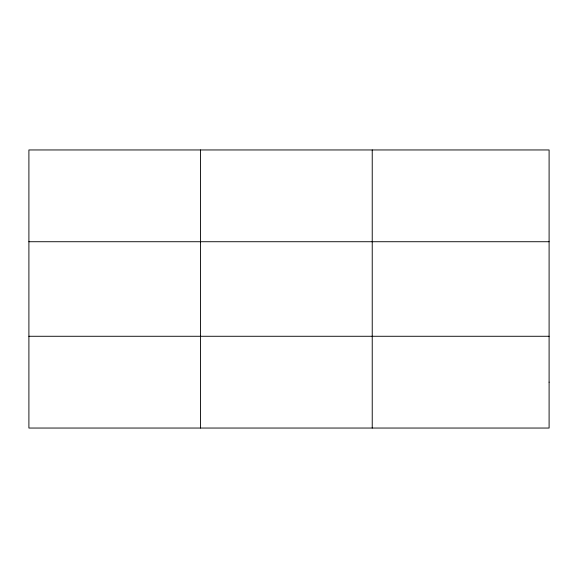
<?xml version="1.0" encoding="UTF-8"?>
<svg xmlns="http://www.w3.org/2000/svg" width="578" height="578" viewBox="0 0 578 578"><rect width="100%" height="100%" fill="white"/><g stroke="black" fill="none" stroke-linecap="round" stroke-linejoin="round"><path stroke-width="0.87" d="M200.566 428.045L200.566 149.955M372.232 428.045L372.232 149.955M28.9 241.727L549.1 241.727M28.9 336.273L549.1 336.273M549.1 382.159L549.1 428.045L28.9 428.045L28.9 149.955L549.1 149.955L549.1 382.159"/></g></svg>
